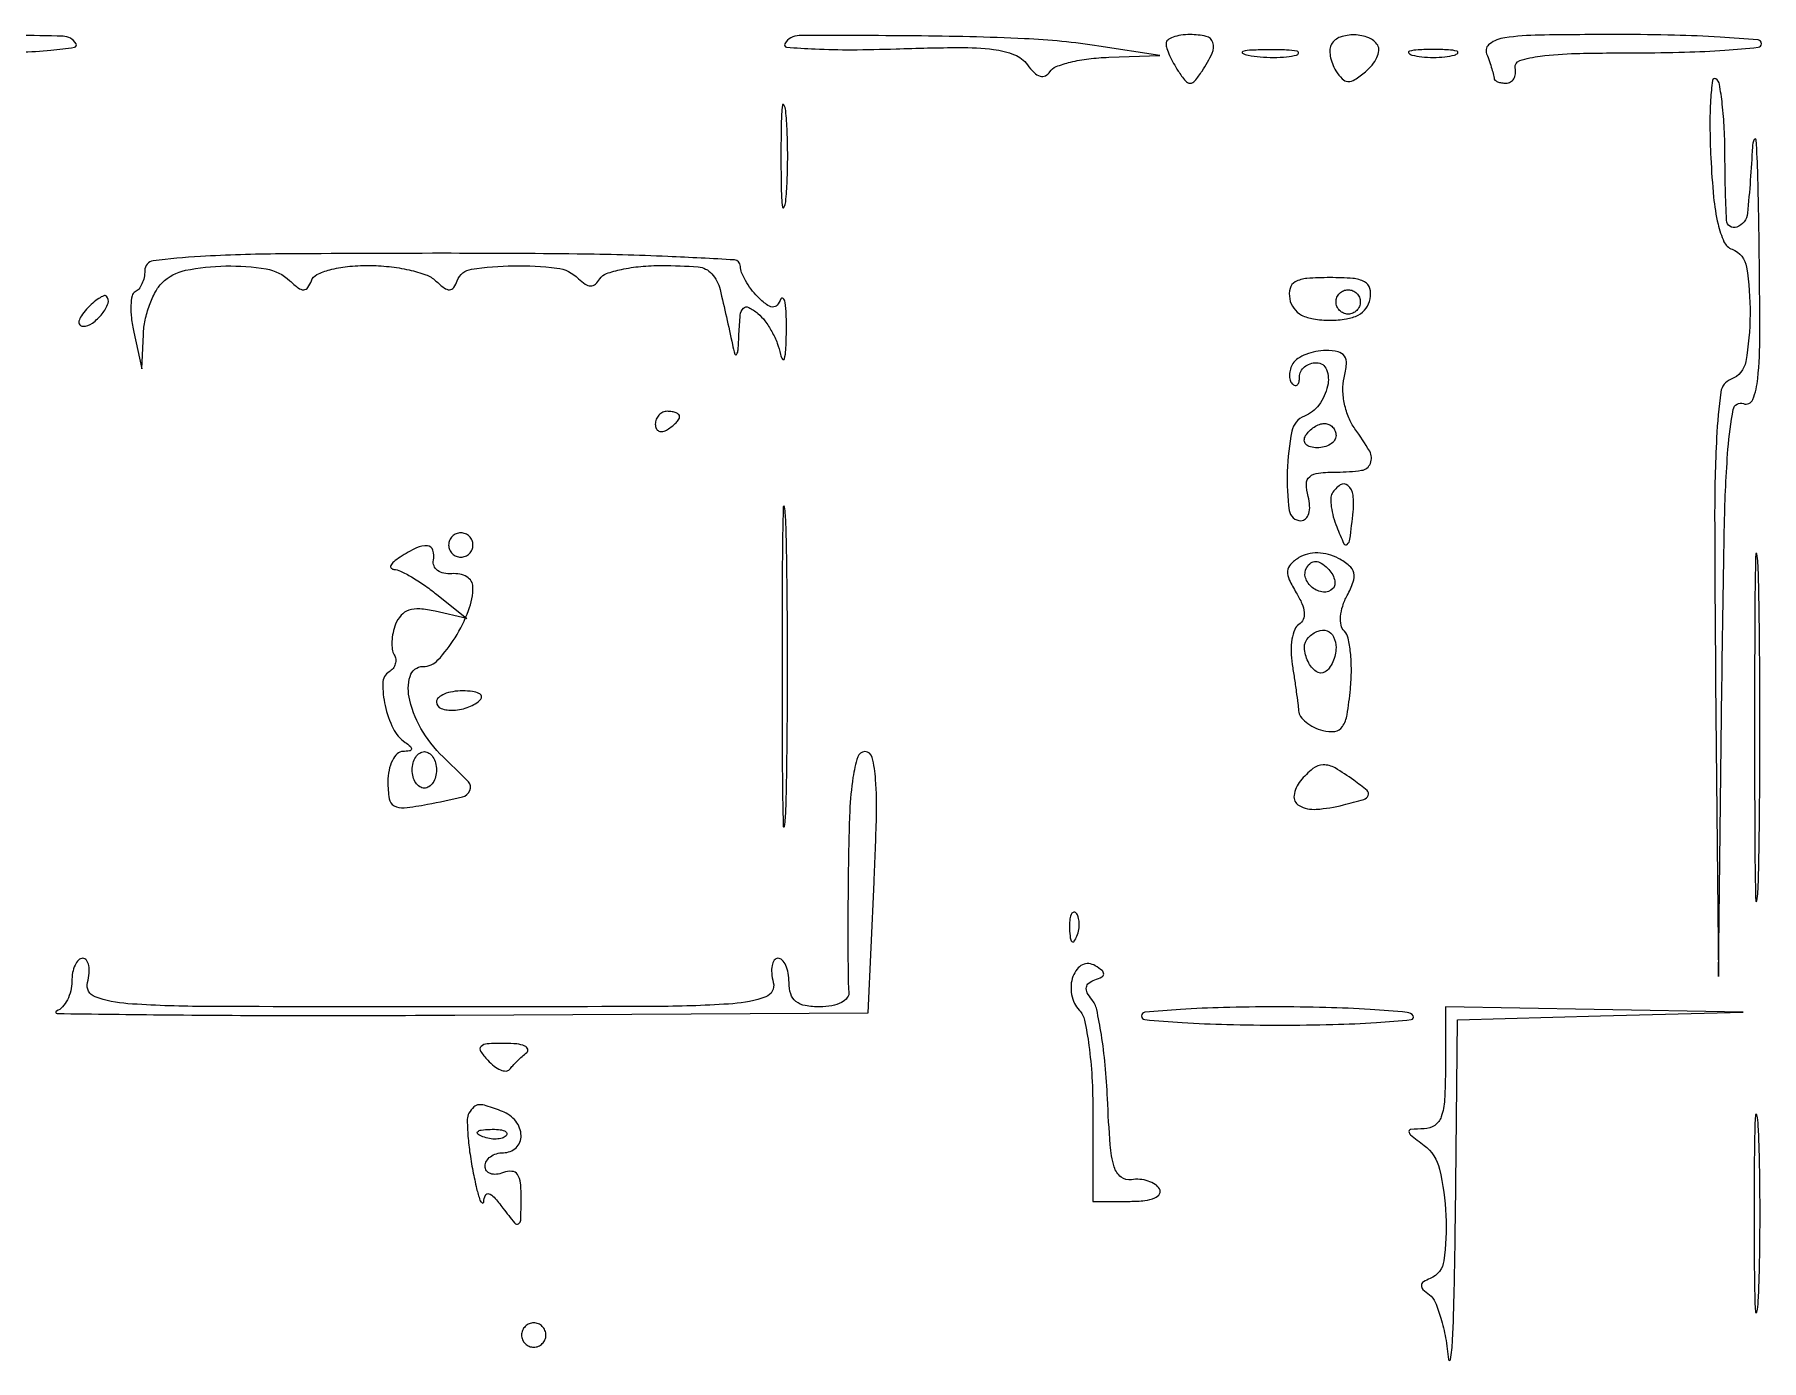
# Model space of a CAD drawing. Extents: x 5 to 685, y 29 to 263.
# Drawn here: x 187.9 to 330, y 153.9 to 263 of the extents above; entities that cross this region are included whole.
import ezdxf

# ---------------------------------------------------------------- set-up
doc = ezdxf.new("R2010")
doc.units = 0
doc.header["$MEASUREMENT"] = 0

msp = doc.modelspace()

# ---------------------------------------------------------------- linework, layer by layer
for points in [[(173.735568, 262.402234, 0.214275), (173.430132, 261.598661, 0.081237), (173.699345, 260.400699, 0.081579), (174.334562, 259.3552, 0.218907), (175.106989, 259, 0.150776), (175.427077, 259.098769, 0.124917), (175.66424, 259.367188, 0.099939), (175.77888, 259.772116, 0.068625), (175.75, 260.25, -0.356525), (176.064082, 260.842323, -0.060446), (177.387477, 261.21935, -0.031592), (179.740704, 261.440335, -0.007618), (183.656736, 261.5, 0.008642), (186.752853, 261.553519, 0.015662), (189.280615, 261.720312, 0.011343), (191.209089, 261.952642, 0.541099), (191.347719, 262.25, 0.253166), (190.273564, 262.863827, 0.003652), (182.662803, 262.985207, 0.00425), (175.129096, 262.986286, 0.196741)], [(249.651338, 262.25, 0.56237), (249.796778, 261.962225, 0.007923), (252.146821, 261.815353, 0.012886), (255.145723, 261.752967, 0.007165), (258.801962, 261.82354, -0.006037), (264.00731, 261.93576, -0.032523), (266.833418, 261.778634, -0.064969), (268.548146, 261.340209, -0.140756), (269.613641, 260.5137, 0.041806), (270.166137, 259.877291, 0.118443), (270.66813, 259.578758, 0.191656), (271.102179, 259.612682, 0.141051), (271.463016, 259.940159, -0.165421), (271.971696, 260.359435, -0.03001), (273.156724, 260.727921, -0.029454), (274.65637, 261.00481, -0.022959), (276.309017, 261.133613), (280.5, 261.267226), (275.5, 262.046007, 0.02758), (269.3843, 262.655719, 0.009083), (260.346513, 262.891264, 0.00287), (250.837476, 262.911731, 0.258162)], [(281.015313, 262.25, 0.078687), (281.084617, 261.863584, 0.02093), (281.315379, 261.279687, 0.02069), (281.637281, 260.629313, 0.019985), (282.015313, 260, 0.02521), (282.610943, 259.185322, 0.226004), (283, 259, 0.226004), (283.389057, 259.185322, 0.02521), (283.984687, 260, 0.032992), (284.818638, 261.473764, 0.19391), (284.876025, 262.343119, 0.261891), (284.3251, 262.847548, 0.057336), (283, 263, 0.035712), (282.235087, 262.945297, 0.054684), (281.591998, 262.779688, 0.072225), (281.154273, 262.53742, 0.239822)], [(294.625, 262.202254, 0.125253), (294.497582, 261.796626, 0.055186), (294.528774, 261.231135, 0.049795), (294.698169, 260.606627, 0.047334), (294.989768, 260.016556, 0.053833), (295.504107, 259.355391, 0.193721), (295.982732, 259.141997, 0.153024), (296.551905, 259.297683, 0.030518), (297.412774, 259.927609, 0.048258), (297.971122, 260.490181, 0.062484), (298.357223, 261.105497, 0.076506), (298.523573, 261.677822, 0.172615), (298.429973, 262.113307, 0.160879), (297.688924, 262.735204, 0.089186), (296.520201, 262.973666, 0.090339), (295.355513, 262.789513, 0.171713)], [(307.393011, 261.418213, -0.008099), (307.625425, 260.781926, -0.009838), (307.821697, 260.178225, -0.008575), (307.967516, 259.666328, -0.065182), (308, 259.418213, 0.219396), (308.073776, 259.258173, 0.077854), (308.29375, 259.12285, 0.059196), (308.617099, 259.030621, 0.039921), (309, 259, 0.133456), (309.361134, 259.098139, 0.125576), (309.632812, 259.367188, 0.10725), (309.770151, 259.772455, 0.077768), (309.75, 260.25, -0.38401), (310.111933, 260.859452, -0.044346), (311.80514, 261.225613, -0.025351), (314.745164, 261.442533, -0.005739), (319.751313, 261.5, 0.00686), (323.681901, 261.553929, 0.011401), (326.990917, 261.720312, 0.00512), (329.727469, 261.94874, 0.387584), (330.001313, 262.25, 0.390297), (329.722142, 262.552096, 0.004018), (326.590833, 262.779688, 0.010073), (322.843636, 262.946078, 0.006058), (318.393011, 263, 0.003471), (311.742044, 262.953825, 0.032245), (308.878553, 262.729004, 0.11787), (307.643534, 262.239332, 0.343942)], [(287.761659, 261.292739, 0.028254), (288.754739, 261.159391, 0.020511), (289.869594, 261.119272, 0.020826), (290.934218, 261.169017, 0.041951), (291.761659, 261.31292, 0.285845), (291.916221, 261.476221, 0.417468), (291.814362, 261.62839, 0.038992), (290.938425, 261.726931, 0.009782), (289.5, 261.747817, 0.008901), (288.071102, 261.715166, 0.053901), (287.339362, 261.605813, 0.67161), (287.319562, 261.45659, 0.082665)], [(301.25, 261.310674, 0.039571), (302.047266, 261.168469, 0.024357), (303, 261.122029, 0.024357), (303.952734, 261.168469, 0.039571), (304.75, 261.310674, 0.161593), (305.00914, 261.478988, 0.542911), (304.957812, 261.633659, 0.052887), (304.251983, 261.740287, 0.011065), (303, 261.767997, 0.011065), (301.748017, 261.740287, 0.052887), (301.042188, 261.633659, 0.542911), (300.99086, 261.478988, 0.161593)], [(325.834562, 252.843988, 0.011799), (326.065026, 249.628367, 0.033425), (326.427586, 247.409536, 0.048811), (326.918997, 245.957547, 0.197641), (327.584562, 245.329177, -0.267824), (328.77227, 243.863514, -0.041416), (329.063175, 239.985547, -0.041427), (328.710458, 236.108119, -0.263577), (327.5, 234.638374, 0.273686), (326.660809, 233.579348, 0.021205), (326.30929, 229.827127, 0.013316), (326.151208, 223.343172, 0.001815), (326.231017, 209.781385), (326.462034, 185.5), (326.749352, 209.349953, -0.001727), (326.95759, 222.7831, -0.014222), (327.247359, 228.892332, -0.027849), (327.680157, 232.164044, -0.46773), (328.518335, 232.631338, 0.411884), (329.289274, 232.971014, 0.070227), (329.701095, 234.697582, 0.024013), (329.867399, 238.317936, 0.002915), (329.80414, 246.281385, 0.00264), (329.70687, 251.385672, 0.012151), (329.563051, 254.340469, 0.776247), (329.409713, 254.368005, 0.09441), (329.25845, 253.75, -0.011519), (328.849257, 248.290984, -0.289983), (327.967443, 247.160244, -0.502706), (327.134688, 247.714981, -0.012884), (327, 252.940983, 0.011781), (326.945557, 255.251188, 0.017349), (326.779688, 257.273936, 0.012734), (326.546242, 258.907067, 0.214863), (326.25, 259.348805, 0.546722), (325.969651, 259.215491, 0.015624), (325.81859, 257.630586, 0.018143), (325.759598, 255.485841, 0.009793)], [(249.336206, 253, 0.00436), (249.359651, 250.311593, 0.021699), (249.451433, 248.804688, 0.741699), (249.58558, 248.778855, 0.095407), (249.728468, 249.25, 0.016375), (249.850713, 250.957332, 0.009683), (249.890277, 253, 0.009683), (249.850713, 255.042668, 0.016375), (249.728468, 256.75, 0.095407), (249.58558, 257.221145, 0.741699), (249.451433, 257.195312, 0.021699), (249.359651, 255.688407, 0.00436)], [(197, 243.583333, -0.05111), (196.94193, 243.016727, -0.054076), (196.770214, 242.484896, -0.060342), (196.517434, 242.064048, -0.127317), (196.217751, 241.833333, 0.245431), (195.9569, 241.515099, 0.042475), (195.860318, 240.716667, 0.037756), (195.902064, 239.673466, 0.025588), (196.099436, 238.5), (196.76337, 235.5), (196.881685, 238.321429, -0.042219), (197.032155, 239.506473, -0.034609), (197.384888, 240.733705, -0.035867), (197.872007, 241.822243, -0.073362), (198.428571, 242.571429, -0.14787), (200.350592, 243.601027, -0.045322), (203.661262, 243.958613, -0.045301), (206.979829, 243.714158, -0.149144), (208.925, 242.75, 0.026382), (209.6324, 242.149887, 0.164145), (210.076667, 242, 0.247772), (210.413944, 242.178067, 0.062037), (210.708333, 242.75, -0.19388), (211.162343, 243.252797, -0.048054), (212.222862, 243.648715, -0.040103), (213.668097, 243.913355, -0.025241), (215.383333, 244, -0.026873), (217.094754, 243.90795, -0.028604), (218.750573, 243.632812, -0.029793), (220.135887, 243.232328, -0.104197), (220.925, 242.75, 0.026382), (221.6324, 242.149887, 0.164145), (222.076667, 242, 0.247772), (222.413944, 242.178067, 0.062037), (222.708333, 242.75, -0.274919), (223.874018, 243.697998, -0.032479), (227.342587, 243.980458, -0.034944), (230.890938, 243.790296, -0.167027), (232.687132, 242.912868, 0.047458), (233.231562, 242.463023, 0.150038), (233.678773, 242.325735, 0.181024), (234.072821, 242.473233, 0.075363), (234.446149, 242.912868, -0.173145), (234.973966, 243.334767, -0.030303), (236.21961, 243.680655, -0.029751), (237.797602, 243.920408, -0.022828), (239.539965, 244, -0.020338), (242.525842, 243.878498, -0.192442), (243.65041, 243.319123, -0.124137), (244.323533, 242.032387, -0.006642), (245.345064, 237.5, 0.019852), (245.545705, 236.707937, 0.648203), (245.693146, 236.688244, 0.122571), (245.814951, 237.069245, 0.006286), (245.883999, 238.372445, -0.015499), (245.99384, 239.909155, -0.162794), (246.25035, 240.475759, -0.336597), (246.681543, 240.551358, -0.054282), (247.439966, 240.049824, -0.059939), (248.022552, 239.434823, -0.033442), (248.581448, 238.566204, -0.03286), (249.03601, 237.598613, -0.045339), (249.303783, 236.677379, 0.102435), (249.466724, 236.288106, 0.642009), (249.619942, 236.314605, 0.051718), (249.73792, 237.071019, 0.009268), (249.784871, 238.5, 0.011107), (249.773341, 239.958539, 0.032388), (249.678003, 240.960435, 0.144605), (249.519796, 241.290605, 0.553977), (249.340695, 241.258929, -0.081545), (249.021928, 240.735124, -0.243144), (248.644442, 240.582446, -0.14673), (248.152166, 240.781393, -0.027494), (247.419643, 241.4375, -0.033864), (246.876372, 242.059802, -0.033014), (246.41702, 242.754855, -0.034842), (246.097706, 243.418711, -0.094953), (246, 243.928571, 0.396653), (245.505163, 244.454197, 0.004155), (240.033333, 244.739067, 0.00828), (232.583095, 244.941347, 0.002646), (221.5, 245, 0.001857), (208.165616, 244.950478, 0.012583), (201.573529, 244.735544, 0.017373), (197.697718, 244.376001, 0.377417)], [(291.190371, 241.25, 0.111732), (291.529561, 240.475517, 0.112742), (292.168246, 239.925521, 0.083992), (293.146958, 239.60249, 0.03782), (294.5, 239.5, 0.03782), (295.853042, 239.60249, 0.083992), (296.831754, 239.925521, 0.112742), (297.470439, 240.475517, 0.111732), (297.809629, 241.25, 0.111478), (297.782104, 242.115635, 0.210682), (297.357043, 242.653132, 0.103624), (296.391783, 242.93057, 0.018344), (294.5, 243, 0.018344), (292.608217, 242.93057, 0.103624), (291.642957, 242.653132, 0.210682), (291.217896, 242.115635, 0.111478)], [(192.210573, 240.399141, 0.036357), (191.782662, 239.861158, 0.09576), (191.587911, 239.410998, 0.218285), (191.649322, 239.126309, 0.236389), (191.901556, 239, 0.157897), (192.687482, 239.254536, 0.069007), (193.487692, 240.021539, 0.076948), (193.981063, 240.892915, 0.301864), (193.850136, 241.465672, 0.297152), (193.632938, 241.505656, 0.045304), (193.224083, 241.28958, 0.03842), (192.730077, 240.911277, 0.023968)], [(297, 241, -0.099038), (296.923658, 240.618362, -0.097945), (296.70625, 240.29375, -0.097945), (296.381638, 240.076342, -0.099038), (296, 240, -0.099038), (295.618362, 240.076342, -0.097945), (295.29375, 240.29375, -0.097945), (295.076342, 240.618362, -0.099038), (295, 241, -0.099038), (295.076342, 241.381638, -0.097945), (295.29375, 241.70625, -0.097945), (295.618362, 241.923658, -0.099038), (296, 242, -0.099038), (296.381638, 241.923658, -0.097945), (296.70625, 241.70625, -0.097945), (296.923658, 241.381638, -0.099038)], [(291.458881, 235.933469, 0.062174), (291.251666, 235.480911, 0.067553), (291.169645, 235.003941, 0.076232), (291.219839, 234.576059, 0.129836), (291.399864, 234.266802, 0.132256), (291.627352, 234.135822, 0.259615), (291.82371, 234.185665, 0.153621), (291.958272, 234.426605, 0.051163), (292, 234.833333, -0.119792), (292.108162, 235.278311, -0.100687), (292.413124, 235.657292, -0.092018), (292.869226, 235.911808, -0.081546), (293.40638, 236, -0.313631), (294.221593, 235.432861, -0.145949), (294.309881, 234.082403, -0.101247), (293.600449, 232.520602, -0.145057), (292.401458, 231.60056, 0.258827), (291.365431, 230.365164, 0.039572), (290.992518, 227.05572, 0.041022), (291.149471, 223.848183, 0.376375), (292.116631, 223, 0.197013), (292.503955, 223.158779, 0.126717), (292.757209, 223.580679, 0.086529), (292.832273, 224.225436, 0.049804), (292.710251, 225, -0.059941), (292.567846, 226.040323, -0.225967), (292.83376, 226.622953, -0.151406), (293.553284, 226.925156, -0.02428), (295.09362, 227, 0.036496), (297.100982, 227.146718, 0.264503), (297.835197, 227.720182, 0.232114), (297.770116, 228.710828, 0.029234), (296.558801, 230.55887, -0.063111), (296.047548, 231.467316, -0.044263), (295.702401, 232.590731, -0.044553), (295.56241, 233.746269, -0.067877), (295.667209, 234.75, 0.038371), (295.854988, 235.892706, 0.17014), (295.688438, 236.542573, 0.195419), (295.171764, 236.893692, 0.052777), (294.167425, 237, 0.047331), (293.334596, 236.920986, 0.046518), (292.526417, 236.686706, 0.050427), (291.858585, 236.342507, 0.110588)], [(239, 230.940983, 0.108972), (239.078288, 230.586039, 0.182303), (239.29375, 230.3746, 0.161196), (239.6179, 230.343488, 0.082592), (240, 230.5, 0.029505), (240.382774, 230.768994, 0.035638), (240.70625, 231.066025, 0.038439), (240.934461, 231.34829, 0.151918), (241, 231.559017, 0.210953), (240.92554, 231.727648, 0.081139), (240.70625, 231.870461, 0.061769), (240.382849, 231.967655, 0.042167), (240, 232, 0.105053), (239.618444, 231.918938, 0.099167), (239.29375, 231.688914, 0.09642), (239.076123, 231.345238, 0.093332)], [(295, 230, -0.153634), (294.879982, 229.618621, -0.097988), (294.542039, 229.29375, -0.080552), (294.037096, 229.074545, -0.062283), (293.440983, 229, -0.066118), (292.889346, 229.073267, -0.138808), (292.521475, 229.29375, -0.191142), (292.392057, 229.620352, -0.139169), (292.5, 230, -0.06081), (292.806203, 230.382515, -0.051032), (293.2129, 230.70625, -0.053229), (293.653442, 230.926698, -0.089642), (294.059017, 231, -0.105429), (294.418051, 230.923444, -0.099231), (294.723586, 230.70625, -0.096318), (294.928382, 230.381732, -0.092995)], [(294.684149, 225.25, 0.130202), (294.569653, 224.828976, 0.035157), (294.614064, 224.132812, 0.033107), (294.778841, 223.320693, 0.029036), (295.054847, 222.5, 0.012116), (295.653701, 221.109665, 0.508794), (295.926754, 221.054729, 0.177123), (296.145324, 221.47723, 0.004086), (296.416214, 223.75, 0.059346), (296.405239, 225.105999, 0.184665), (295.981041, 225.897735, 0.332226), (295.347315, 225.943578, 0.119826)], [(249.430065, 211, 0.00112), (249.448946, 202.57309, 0.005617), (249.523097, 197.854687, 0.921279), (249.631744, 197.848711, 0.027484), (249.746768, 199.25, 0.004245), (249.845507, 204.598995, 0.002492), (249.877408, 211, 0.002492), (249.845507, 217.401005, 0.004245), (249.746768, 222.75, 0.027484), (249.631744, 224.151289, 0.921279), (249.523097, 224.145313, 0.005617), (249.448946, 219.42691, 0.00112)], [(222, 221, 0.099038), (222.076342, 220.618362, 0.097945), (222.29375, 220.29375, 0.097945), (222.618362, 220.076342, 0.099038), (223, 220, 0.099038), (223.381638, 220.076342, 0.097945), (223.70625, 220.29375, 0.097945), (223.923658, 220.618362, 0.099038), (224, 221, 0.099038), (223.923658, 221.381638, 0.097945), (223.70625, 221.70625, 0.097945), (223.381638, 221.923658, 0.099038), (223, 222, 0.099038), (222.618362, 221.923658, 0.097945), (222.29375, 221.70625, 0.097945), (222.076342, 221.381638, 0.099038)], [(218, 220, 0.029717), (217.486955, 219.623449, 0.104714), (217.234375, 219.304349, 0.316488), (217.26601, 219.098015, 0.194421), (217.5, 218.993077, -0.103711), (218.037299, 218.859188, -0.019261), (218.940625, 218.378043, -0.019908), (219.969531, 217.721818, -0.017009), (221, 216.952073), (223.5, 214.948619), (220.885535, 215.5487, 0.037206), (219.623531, 215.741032, 0.098594), (218.72143, 215.632538, 0.130698), (218.082376, 215.217341, 0.092335), (217.632291, 214.484149, 0.03993), (217.426277, 213.785092, 0.039826), (217.333772, 213.061558, 0.042822), (217.358246, 212.418486, 0.107902), (217.513068, 211.978856, -0.108932), (217.640571, 211.614433, -0.099761), (217.60904, 211.217675, -0.095338), (217.422885, 210.84963, -0.089954), (217.110192, 210.568102, 0.255941), (216.583953, 209.64063, 0.058995), (216.775213, 207.788154, 0.057329), (217.434815, 205.89503, 0.132504), (218.412284, 204.765313, -0.029473), (218.856308, 204.425671, -0.274601), (218.929779, 204.206097, -0.311475), (218.771696, 204.057702, -0.034426), (218.25, 204.015313, 0.188222), (217.772603, 203.822228, 0.087513), (217.367188, 203.277467, 0.067953), (217.09218, 202.473283, 0.048489), (217, 201.525, 0.039041), (217.109053, 200.13049, 0.227757), (217.515794, 199.540979, 0.160371), (218.335011, 199.374121, 0.017751), (220.25, 199.66864, 0.010175), (223.130018, 200.277828, 0.238481), (223.750777, 200.797528, 0.300994), (223.61994, 201.519931, 0.014871), (221.809507, 203.300739, -0.06682), (219.902885, 205.611113, -0.078221), (218.79615, 208.226026, -0.129937), (218.824068, 210.195929, -0.335099), (219.888672, 211.007802, 0.20648), (221.120823, 211.546382, 0.048297), (222.524885, 213.374442, 0.048645), (223.635919, 215.610023, 0.091255), (224, 217.588253, 0.150518), (223.863729, 218.030672, 0.108554), (223.485938, 218.387556, 0.088898), (222.919023, 218.60312, 0.066404), (222.25, 218.638889, -0.070633), (221.599637, 218.679153, -0.109101), (221.0875, 218.907986, -0.137341), (220.794223, 219.285655, -0.147224), (220.75, 219.75, 0.125498), (220.707157, 220.568489, 0.303361), (220.25781, 220.931662, 0.136517), (219.364575, 220.768478, 0.03043)], [(291.946118, 219.960737, 0.063938), (291.269232, 219.408587, 0.172654), (291.021673, 218.84959, 0.128727), (291.150192, 218.147632, 0.029416), (291.729521, 217.076873, -0.036137), (292.197674, 216.18313, -0.081135), (292.385356, 215.443035, -0.120953), (292.296648, 214.872676, -0.156815), (291.955225, 214.472328, 0.161454), (291.600002, 214.048081, 0.052081), (291.376136, 213.24811, 0.045671), (291.298285, 212.245795, 0.037507), (291.393473, 211.175967, -0.003392), (291.56874, 210.068342, -0.003344), (291.729837, 208.953138, -0.003286), (291.858003, 207.97436, -0.012802), (291.917769, 207.366631, 0.138789), (292.088565, 206.89617, 0.064972), (292.5358, 206.419758, 0.056972), (293.171004, 206.009564, 0.050993), (293.906231, 205.734772, 0.095519), (294.9004, 205.669742, 0.217306), (295.526669, 206.056385, 0.107588), (295.914386, 207.040255, 0.016491), (296.184709, 209.139662, 0.022342), (296.263317, 210.697954, 0.027466), (296.191718, 212.152316, 0.027751), (296.000899, 213.337777, 0.143552), (295.685838, 213.914162, -0.148291), (295.424361, 214.403247, -0.06914), (295.381941, 215.128017, -0.057987), (295.550627, 215.980093, -0.045058), (295.920072, 216.850653, 0.036501), (296.415322, 217.964355, 0.144866), (296.458053, 218.70376, 0.163659), (296.092111, 219.294716, 0.05017), (295.208831, 219.888237, 0.056985), (294.369726, 220.221004, 0.060445), (293.493838, 220.347081, 0.064051), (292.660522, 220.258661, 0.080904)], [(329.434664, 206, 0.001019), (329.453296, 196.855863, 0.005108), (329.526474, 191.735937, 0.928081), (329.633699, 191.730566, 0.025034), (329.747209, 193.25, 0.003861), (329.844652, 199.05422, 0.002266), (329.876134, 206, 0.002266), (329.844652, 212.94578, 0.003861), (329.747209, 218.75, 0.025034), (329.633699, 220.269434, 0.928081), (329.526474, 220.264062, 0.005108), (329.453296, 215.144137, 0.001019)], [(294.749864, 217.416531, -0.222509), (293.958406, 217.129854, -0.14837), (293.049532, 217.498109, -0.146836), (292.492512, 218.312904, -0.218805), (292.596556, 219.156231, -0.094625), (292.940704, 219.531428, -0.169261), (293.335356, 219.655459, -0.136091), (293.785686, 219.515485, -0.053431), (294.296201, 219.103799, -0.055675), (294.659942, 218.648583, -0.075207), (294.871032, 218.166597, -0.09457), (294.903147, 217.733892, -0.169316)], [(295, 212.559017, -0.055887), (294.933596, 211.966781, -0.049696), (294.737031, 211.378799, -0.052635), (294.447691, 210.881687, -0.096533), (294.104785, 210.564761, -0.305994), (293.370931, 210.594365, -0.122354), (292.696107, 211.406879, -0.101767), (292.406646, 212.556057, -0.210351), (292.735568, 213.402234, -0.099868), (293.520615, 213.923695, -0.1881), (294.270167, 213.93523, -0.197274), (294.804984, 213.440964, -0.10924)], [(221, 208.088484, 0.319036), (221.380019, 207.55353, 0.099013), (222.413557, 207.409883, 0.076138), (223.672674, 207.679921, 0.105931), (224.637722, 208.304389, 0.286074), (224.698305, 208.565325, 0.2027), (224.492539, 208.795664, 0.080137), (223.952173, 208.952087, 0.03047), (223.166667, 209, 0.040166), (222.337059, 208.933248, 0.059481), (221.636458, 208.732242, 0.078229), (221.160022, 208.437269, 0.218452)], [(254.881517, 194.75, 0.001786), (254.84795, 191.115641, 0.00246), (254.84552, 187.85, 0.001563), (254.865555, 185.105593, 0.029686), (254.925354, 184.25, -0.197844), (254.794668, 183.761708, -0.109255), (254.315025, 183.356894, -0.076426), (253.533193, 183.088404, -0.044589), (252.543837, 183, -0.043296), (251.33346, 183.105007, -0.123929), (250.56798, 183.446553, -0.151219), (250.144002, 184.060525, -0.076195), (250, 185, 0.043375), (249.933456, 185.765641, 0.063112), (249.733751, 186.4125, 0.082769), (249.440102, 186.850443, 0.206609), (249.09362, 187, 0.24384), (248.789795, 186.842465, 0.106581), (248.607123, 186.4125, 0.070464), (248.575635, 185.766322, 0.040966), (248.710251, 185, -0.389879), (248.086625, 183.824388, -0.067299), (245.388244, 183.262851, -0.016744), (239.302104, 183.035782, -0.000952), (220.5, 183, -0.000952), (201.697896, 183.035782, -0.016744), (195.611756, 183.262851, -0.067299), (192.913375, 183.824388, -0.389879), (192.289749, 185, 0.040966), (192.424365, 185.766322, 0.070464), (192.392877, 186.4125, 0.106581), (192.210205, 186.842465, 0.24384), (191.90638, 187, 0.199861), (191.560063, 186.85581, 0.08521), (191.266249, 186.436979, 0.065226), (191.066649, 185.816984, 0.045329), (191, 185.083333, -0.060158), (190.906898, 184.312318, -0.058833), (190.632812, 183.579421, -0.064023), (190.228331, 182.992326, -0.113283), (189.75, 182.655121, 0.817115), (189.788931, 182.450296, 0.000652), (198.854688, 182.346191, 0.002461), (209.547035, 182.289998, 0.001394), (222.5, 182.321787), (256.5, 182.5), (257, 193.252269, 0.005165), (257.193556, 198.605989, 0.02387), (257.125629, 201.703858, 0.040121), (256.850333, 203.527176, 0.348838), (256.25, 204.002269, 0.32639), (255.648967, 203.56147, 0.040067), (255.259845, 201.876321, 0.026369), (255.000102, 199.124709, 0.007146)], [(221, 202.5, -0.064853), (220.925306, 201.926543, -0.082425), (220.70625, 201.440625, -0.098894), (220.381354, 201.115568, -0.148195), (220, 201, -0.148195), (219.618646, 201.115568, -0.098894), (219.29375, 201.440625, -0.082425), (219.074694, 201.926543, -0.064853), (219, 202.5, -0.064853), (219.074694, 203.073457, -0.082425), (219.29375, 203.559375, -0.098894), (219.618646, 203.884432, -0.148195), (220, 204, -0.148195), (220.381354, 203.884432, -0.098894), (220.70625, 203.559375, -0.082425), (220.925306, 203.073457, -0.064853)], [(292.073886, 201.589028, 0.137887), (291.546796, 200.404522, 0.311259), (291.960887, 199.566367, 0.147078), (293.377538, 199.255002, 0.042574), (295.611828, 199.617423, 0.009839), (297.285899, 200.072781, 0.225476), (297.646785, 200.39496, 0.327859), (297.550982, 200.794813, 0.017659), (296.466687, 201.648017, 0.026344), (294.9222, 202.65704, 0.135686), (293.943045, 202.913637, 0.170189), (293.092579, 202.602638, 0.047623)], [(273.078947, 189.416667, 0.018894), (273.137993, 188.670344, 0.168741), (273.279315, 188.37858, 0.470617), (273.461564, 188.395823, 0.054073), (273.683114, 188.8125, 0.051402), (273.839148, 189.359369, 0.05415), (273.876576, 189.916927, 0.060344), (273.797407, 190.402231, 0.126455), (273.604167, 190.729167, 0.296942), (273.385309, 190.77538, 0.208169), (273.200665, 190.592839, 0.077125), (273.089945, 190.112848, 0.028489)], [(273.360155, 185.496165, 0.075723), (273.205373, 184.788228, 0.061469), (273.250995, 184.011799, 0.062791), (273.480586, 183.28732, 0.088502), (273.867217, 182.732783, -0.146334), (274.317517, 181.898215, -0.017666), (274.672412, 179.816511, -0.019479), (274.918782, 177.219375, -0.013908), (275, 174.3), (275, 167), (278.059017, 167, 0.02708), (279.271232, 167.065701, 0.073181), (280.103233, 167.282044, 0.160077), (280.487331, 167.617539, 0.279169), (280.48361, 168.02652, 0.112333), (280.117206, 168.398905, 0.064012), (279.543636, 168.670272, 0.058944), (278.862193, 168.805792, 0.060626), (278.174593, 168.77652, -0.212464), (277.314069, 169.000884, -0.153602), (276.753417, 169.834223, -0.053543), (276.421617, 171.653291, -0.007571), (276.199562, 175.458311, 0.012442), (276.012045, 178.210302, 0.016056), (275.696183, 180.723486, 0.013849), (275.311509, 182.780947, 0.120629), (274.907824, 183.611065, -0.053338), (274.53766, 184.168546, -0.159963), (274.4647, 184.614025, -0.193448), (274.67186, 184.961924, -0.082636), (275.159008, 185.219669, 0.037435), (275.735038, 185.460895, 0.273937), (275.888632, 185.703384, 0.236553), (275.758678, 185.983261, 0.029497), (275.193683, 186.380297, 0.115723), (274.66556, 186.557162, 0.136346), (274.148187, 186.46393, 0.11721), (273.696539, 186.096705, 0.072217)], [(279, 182.25, 0.390307), (279.278096, 181.948018, 0.00416), (282.350074, 181.720313, 0.010252), (286.031617, 181.553923, 0.006165), (290.404508, 181.5, 0.006175), (294.74611, 181.553622, 0.010936), (298.322782, 181.720313, 0.005595), (301.195435, 181.949551, 0.557244), (301.345492, 182.25, 0.237635), (300.855305, 182.550945, 0.004581), (297.804213, 182.779687, 0.010008), (294.168047, 182.945808, 0.00641), (289.940983, 183, 0.006427), (285.745839, 182.946075, 0.010684), (282.213914, 182.779687, 0.00451), (279.276682, 182.551708, 0.389105)], [(304, 178, -0.012754), (303.932479, 175.3533, -0.071042), (303.66091, 173.962667, -0.158317), (303.120611, 173.250061, -0.148545), (302.25, 172.968197, 0.011517), (301.161439, 172.923317, 0.395521), (301, 172.75116, 0.22845), (301.13212, 172.477084, 0.005777), (302.25, 171.607954, -0.175944), (303.515459, 169.647368, -0.044833), (304.033701, 165.838792, -0.043929), (303.876731, 162.118304, -0.270139), (302.75, 160.659464, 0.045935), (302.190166, 160.369949, 0.242257), (302.021852, 160.080275, 0.216486), (302.151858, 159.750368, 0.037362), (302.681089, 159.309703, -0.139014), (303.163167, 158.707294, -0.027774), (303.631031, 157.397597, -0.027412), (304.018788, 155.761861, -0.022566), (304.256382, 153.983572, 0.88442), (304.42056, 153.977853, 0.02723), (304.586109, 155.581165, 0.006905), (304.731374, 159.773801, 0.002513), (304.825293, 165.718265), (305, 181.936529), (316.75, 182.253232), (328.5, 182.569935), (316.25, 182.784967), (304, 183)], [(225.210573, 178.610665, 0.041104), (225.74176, 178.125141, 0.066039), (226.271523, 177.817251, 0.093656), (226.717642, 177.723183, 0.233338), (227.011634, 177.860665, -0.020929), (227.271174, 178.158529, -0.009134), (227.638828, 178.532508, -0.00902), (228.044333, 178.916085, -0.011896), (228.4283, 179.25, 0.312346), (228.506871, 179.530284, 0.214198), (228.272565, 179.779687, 0.072778), (227.60754, 179.948988, 0.026001), (226.62724, 180, 0.014103), (225.159676, 179.958598, 0.181776), (224.666653, 179.74077, 0.359369), (224.625844, 179.354076, 0.04084)], [(223.666725, 174.25, 0.138354), (223.530074, 173.749905, 0.015076), (223.576318, 172.545312, 0.017547), (223.727992, 171.086671, 0.013309), (223.992709, 169.5, 0.008649), (224.300188, 168.05192, 0.027256), (224.575453, 167.098332, 0.170159), (224.7533, 166.87505, 0.56339), (224.885001, 166.94113, -0.081959), (225.024261, 167.502456, -0.38498), (225.30129, 167.629198, -0.138469), (225.737629, 167.342641, -0.016741), (226.468197, 166.44113, 0.008672), (227.426593, 165.218677, 0.355635), (227.734616, 165.154576, 0.270338), (227.92573, 165.456352, 0.006198), (227.968197, 167.218615, 0.027338), (227.912737, 168.508633, 0.126426), (227.659348, 169.204642, 0.230376), (227.197038, 169.467678, 0.108128), (226.5, 169.361626, -0.06502), (225.926101, 169.22328, -0.112257), (225.440625, 169.280284, -0.151946), (225.121257, 169.519085, -0.158089), (225, 169.893011, -0.134459), (225.115611, 170.315153, -0.100435), (225.440625, 170.674822, -0.087143), (225.926792, 170.91686, -0.072144), (226.5, 171, 0.190948), (227.544274, 171.413895, 0.213192), (227.959587, 172.407274, 0.165661), (227.524904, 173.589133, 0.131655), (226.418213, 174.393011, 0.010465), (225.097094, 174.8685, 0.094399), (224.491105, 174.951618, 0.182901), (224.077384, 174.769963, 0.063475)], [(329.397394, 166, 0.001979), (329.417976, 160.80072, 0.009912), (329.498771, 157.889062, 0.86651), (329.617103, 157.87776, 0.04765), (329.742507, 158.75, 0.00749), (329.850096, 162.050504, 0.004402), (329.884865, 166, 0.004402), (329.850096, 169.949496, 0.00749), (329.742507, 173.25, 0.04765), (329.617103, 174.12224, 0.86651), (329.498771, 174.110938, 0.009912), (329.417976, 171.19928, 0.001979)], [(226.729167, 172.395833, -0.126455), (226.402231, 172.202593, -0.060344), (225.916927, 172.123424, -0.05415), (225.359369, 172.160852, -0.051402), (224.8125, 172.316886, -0.054073), (224.395823, 172.538436, -0.470617), (224.37858, 172.720685, -0.168741), (224.670344, 172.862007, -0.018894), (225.416667, 172.921053, -0.028489), (226.112848, 172.910055, -0.077125), (226.592839, 172.799335, -0.208169), (226.77538, 172.614691, -0.296942)], [(228, 156, 0.099038), (228.076342, 155.618362, 0.097945), (228.29375, 155.29375, 0.097945), (228.618362, 155.076342, 0.099038), (229, 155, 0.099038), (229.381638, 155.076342, 0.097945), (229.70625, 155.29375, 0.097945), (229.923658, 155.618362, 0.099038), (230, 156, 0.099038), (229.923658, 156.381638, 0.097945), (229.70625, 156.70625, 0.097945), (229.381638, 156.923658, 0.099038), (229, 157, 0.099038), (228.618362, 156.923658, 0.097945), (228.29375, 156.70625, 0.097945), (228.076342, 156.381638, 0.099038)]]:
    msp.add_lwpolyline(points, format="xyb", close=True)

doc.saveas('drawing.dxf')
